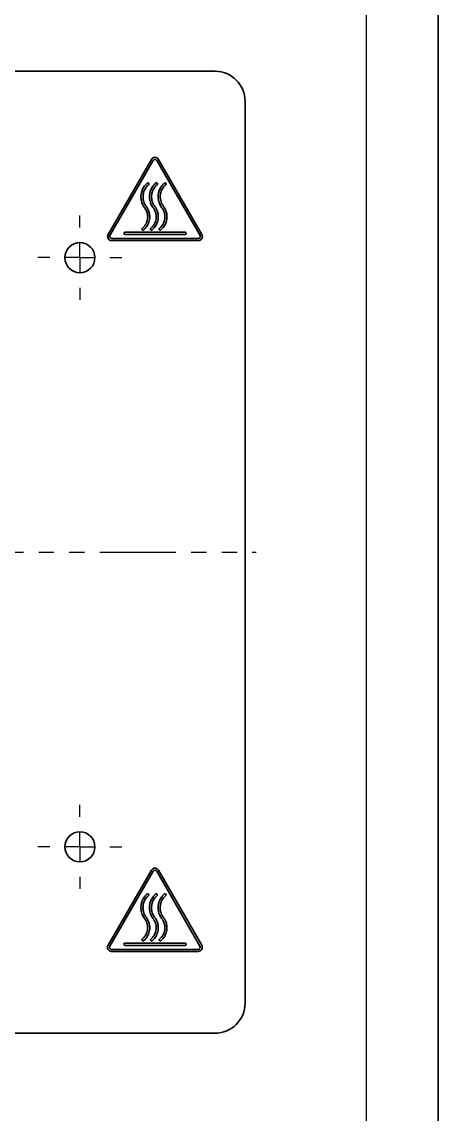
# Model space of a CAD drawing. Header units: millimetres. Extents: x 0 to 515, y -34 to 231.
# Drawn here: x 262.5 to 297.2, y 85.6 to 176.5 of the extents above; entities that cross this region are included whole.
import ezdxf

# ---------------------------------------------------------------- set-up
doc = ezdxf.new("R2010")
doc.units = ezdxf.units.MM
doc.linetypes.add('PHANTOM', pattern=[12.7, 6.35, -1.27, 1.27, -1.27, 1.27, -1.27])
doc.layers.add('FORMAT', color=7, linetype='Continuous', lineweight=35)
doc.layers.add('中心线层', color=1, linetype='PHANTOM')
doc.layers.add('轮廓实线层', color=7, linetype='Continuous')

# ---------------------------------------------------------------- blocks, each defined once
blk = doc.blocks.new('SW_CENTERMARKSYMBOL_7')
at = {"layer": '中心线层', "color": 0}
for p, q in [((0, 2.5), (0, 3.5)), ((0, 0), (0, 1.25)), ((-2.5, 0), (-3.5, 0)), ((0, 0), (-1.25, 0)), ((0, 0), (0, -1.25)), ((0, 0), (1.25, 0)), ((2.5, 0), (3.5, 0)), ((0, -2.5), (0, -3.5))]:
    blk.add_line(p, q, dxfattribs=at)
blk = doc.blocks.new('SW_CENTERMARKSYMBOL_8')
at = {"layer": '中心线层', "color": 0}
for p, q in [((0, 2.5), (0, 3.5)), ((0, 0), (0, 1.25)), ((-2.5, 0), (-3.5, 0)), ((0, 0), (-1.25, 0)), ((0, 0), (0, -1.25)), ((0, 0), (1.25, 0)), ((2.5, 0), (3.5, 0)), ((0, -2.5), (0, -3.5))]:
    blk.add_line(p, q, dxfattribs=at)
blk = doc.blocks.new('SW_CENTERMARKSYMBOL_9')
at = {"layer": '中心线层', "color": 0}
for p, q in [((0, 2.5), (0, 42.67)), ((0, 0), (0, 1.25)), ((-2.5, 0), (-45.354, 0)), ((0, 0), (-1.25, 0)), ((0, 0), (0, -1.25)), ((0, 0), (1.25, 0)), ((2.5, 0), (40.924, 0)), ((0, -2.5), (0, -44.435))]:
    blk.add_line(p, q, dxfattribs=at)

msp = doc.modelspace()

# ---------------------------------------------------------------- linework, layer by layer
at = {"color": 7, "linetype": 'Continuous', "lineweight": 35}
for p, q in [((203.6056, 172.3522), (278.6056, 172.3522)), ((281.1056, 169.8522), (281.1056, 94.8522)), ((273.3085, 165.0237), (269.705, 158.7822)), ((273.4571, 164.938), (269.8535, 158.6965)), ((277.3576, 158.6965), (273.7541, 164.938)), ((277.5062, 158.7822), (273.9026, 165.0237)), ((270.0021, 158.4392), (277.2091, 158.4392)), ((270.0021, 158.2677), (277.2091, 158.2677)), ((271.119, 158.9693), (276.1003, 158.9693)), ((276.1003, 158.7715), (271.119, 158.7715)), ((273.3045, 105.9066), (269.701, 99.6651)), ((273.453, 105.8208), (269.8495, 99.5793)), ((277.3536, 99.5793), (273.7501, 105.8208)), ((277.5021, 99.6651), (273.8986, 105.9066)), ((269.998, 99.3221), (277.2051, 99.3221)), ((269.998, 99.1506), (277.2051, 99.1506)), ((271.1149, 99.8522), (276.0962, 99.8522)), ((276.0962, 99.6543), (271.1149, 99.6543)), ((278.6056, 92.3522), (203.6056, 92.3522))]:
    msp.add_line(p, q, dxfattribs=at)
for centre in [(267.3556, 156.8522), (267.3556, 107.8522)]:
    msp.add_circle(centre, 1.25, dxfattribs=at)
for centre, radius, start, end in [((278.6056, 169.8522), 2.5, 0, 90), ((273.6056, 164.8522), 0.343, 30, 150), ((273.6056, 164.8522), 0.1715, 30, 150), ((273.0125, 162.9813), 0.0857, 313.081018, 133.082754), ((273.7215, 162.9813), 0.0858, 313.081018, 133.082754), ((274.4456, 162.9813), 0.0857, 313.081018, 133.082754), ((272.6122, 159.2292), 0.0857, 132.366804, 312.378138), ((273.3212, 159.2292), 0.0857, 132.366804, 312.378138), ((274.0453, 159.2292), 0.0857, 132.366804, 312.378138), ((270.0021, 158.6107), 0.343, 150, 270), ((270.0021, 158.6107), 0.1715, 150, 270), ((271.1172, 158.8704), 0.099, 88.941023, 271.058977), ((276.1003, 158.8704), 0.0989, 270, 90), ((277.2091, 158.6107), 0.343, 270, 30), ((277.2091, 158.6107), 0.1715, 270, 30), ((273.6015, 105.7351), 0.343, 30, 150), ((273.6015, 105.7351), 0.1715, 30, 150), ((273.0084, 103.8642), 0.0858, 313.081018, 133.082754), ((273.7174, 103.8642), 0.0858, 313.081018, 133.082754), ((274.4415, 103.8642), 0.0858, 313.081018, 133.082754), ((272.6082, 100.1121), 0.0857, 132.366804, 312.378138), ((273.3172, 100.1121), 0.0857, 132.366804, 312.378138), ((274.0413, 100.1121), 0.0857, 132.366804, 312.378138), ((269.998, 99.4936), 0.343, 150, 270), ((269.998, 99.4936), 0.1715, 150, 270), ((271.1131, 99.7533), 0.099, 88.941023, 271.058977), ((276.0962, 99.7533), 0.0989, 270, 90), ((277.2051, 99.4936), 0.343, 270, 30), ((277.2051, 99.4936), 0.1715, 270, 30), ((278.6056, 94.8522), 2.5, 270, 0)]:
    msp.add_arc(centre, radius, start, end, dxfattribs=at)
for points, knots in [([(272.9539, 163.0439), (272.9242, 163.0162), (272.8693, 162.9649), (272.7959, 162.8871), (272.7159, 162.7866), (272.6611, 162.7018), (272.5976, 162.5901), (272.5593, 162.5146), (272.5142, 162.3985), (272.4895, 162.3106), (272.4587, 162.1637), (272.4402, 162.0261), (272.4374, 161.8281), (272.4538, 161.6854), (272.4909, 161.5125), (272.5246, 161.4014), (272.5819, 161.2655), (272.6417, 161.1537), (272.723, 161.0301), (272.794, 160.9307), (272.8491, 160.8461), (272.8869, 160.7707), (272.9231, 160.6756), (272.9487, 160.6023), (272.9719, 160.5176), (272.9847, 160.4472), (272.9974, 160.3357), (273.0047, 160.212), (272.9902, 160.0432), (272.9421, 159.8571), (272.8671, 159.6803), (272.7754, 159.5221), (272.6887, 159.418), (272.6103, 159.3436), (272.573, 159.3095), (272.5544, 159.2926)], [0, 0, 0, 0, 0.709084, 1.2532067, 1.624114, 2.6380328, 2.8371185, 3.6788211, 3.9394998, 4.6648284, 5.0481898, 6.332265, 6.8492574, 8.0713592, 8.5376636, 9.6341262, 9.8655171, 10.7527327, 11.5914209, 12.2374937, 12.8693557, 13.6194489, 14.07721, 14.8274719, 15.0638622, 15.9244448, 16.2796785, 17.1967828, 18.3876722, 19.717998, 21.011886, 22.1066878, 23.3564903, 23.7983526, 24.2401783, 24.2401783, 24.2401783, 24.2401783]), ([(273.0711, 162.9187), (273.0194, 162.8703), (272.9533, 162.8086), (272.8552, 162.6868), (272.7724, 162.5576), (272.6837, 162.3808), (272.6275, 162.1539), (272.5978, 161.8916), (272.6369, 161.617), (272.7187, 161.356), (272.8508, 161.142), (272.9793, 160.969), (273.0438, 160.8407), (273.0881, 160.7243), (273.1378, 160.5809), (273.1648, 160.4048), (273.1767, 160.2179), (273.1615, 160.0234), (273.1085, 159.8117), (273.0254, 159.6121), (272.9204, 159.4286), (272.8148, 159.3008), (272.725, 159.2161), (272.6867, 159.1811), (272.67, 159.1659)], [0, 0, 0, 0, 0.05096443, 0.06511587, 0.11273414, 0.16147867, 0.20703963, 0.28072904, 0.35048051, 0.40559739, 0.47695097, 0.53052893, 0.5610222, 0.58015632, 0.62036245, 0.67031951, 0.70810011, 0.75539553, 0.81041743, 0.86485182, 0.91093181, 0.96254053, 0.98371767, 0.99999742, 0.99999742, 0.99999742, 0.99999742]), ([(273.6629, 163.0439), (273.6332, 163.0162), (273.5783, 162.9649), (273.5049, 162.8871), (273.4249, 162.7866), (273.3701, 162.7018), (273.3065, 162.5901), (273.2683, 162.5146), (273.2232, 162.3985), (273.1985, 162.3106), (273.1677, 162.1637), (273.1492, 162.0261), (273.1464, 161.8281), (273.1628, 161.6854), (273.1999, 161.5125), (273.2336, 161.4014), (273.2909, 161.2655), (273.3507, 161.1537), (273.432, 161.0301), (273.503, 160.9307), (273.5581, 160.8461), (273.5959, 160.7707), (273.6321, 160.6756), (273.6577, 160.6023), (273.6809, 160.5176), (273.6937, 160.4472), (273.7064, 160.3357), (273.7137, 160.212), (273.6992, 160.0432), (273.6511, 159.8571), (273.5761, 159.6803), (273.4844, 159.5221), (273.3977, 159.418), (273.3193, 159.3436), (273.282, 159.3095), (273.2634, 159.2926)], [0, 0, 0, 0, 0.709084, 1.2532067, 1.624114, 2.6380328, 2.8371185, 3.6788211, 3.9394998, 4.6648284, 5.0481898, 6.332265, 6.8492574, 8.0713592, 8.5376636, 9.6341262, 9.8655171, 10.7527327, 11.5914209, 12.2374937, 12.8693557, 13.6194489, 14.07721, 14.8274719, 15.0638622, 15.9244448, 16.2796785, 17.1967828, 18.3876722, 19.717998, 21.011886, 22.1066878, 23.3564903, 23.7983526, 24.2401783, 24.2401783, 24.2401783, 24.2401783]), ([(273.7801, 162.9187), (273.7284, 162.8703), (273.6623, 162.8086), (273.5642, 162.6868), (273.4814, 162.5576), (273.3927, 162.3808), (273.3365, 162.1539), (273.3068, 161.8916), (273.3459, 161.617), (273.4277, 161.356), (273.5598, 161.142), (273.6883, 160.969), (273.7528, 160.8407), (273.7971, 160.7243), (273.8468, 160.5809), (273.8737, 160.4048), (273.8857, 160.2179), (273.8705, 160.0234), (273.8175, 159.8117), (273.7344, 159.6121), (273.6294, 159.4286), (273.5238, 159.3008), (273.434, 159.2161), (273.3957, 159.1811), (273.379, 159.1659)], [0, 0, 0, 0, 0.05096443, 0.06511587, 0.11273414, 0.16147867, 0.20703963, 0.28072904, 0.35048051, 0.40559739, 0.47695097, 0.53052893, 0.5610222, 0.58015632, 0.62036245, 0.67031951, 0.70810011, 0.75539553, 0.81041743, 0.86485182, 0.91093181, 0.96254053, 0.98371767, 0.99999742, 0.99999742, 0.99999742, 0.99999742]), ([(274.387, 163.0439), (274.3573, 163.0162), (274.3023, 162.9649), (274.229, 162.8871), (274.149, 162.7866), (274.0942, 162.7018), (274.0306, 162.5901), (273.9924, 162.5146), (273.9473, 162.3985), (273.9226, 162.3106), (273.8918, 162.1637), (273.8733, 162.0261), (273.8705, 161.8281), (273.8869, 161.6854), (273.924, 161.5125), (273.9577, 161.4014), (274.015, 161.2655), (274.0748, 161.1537), (274.1561, 161.0301), (274.2271, 160.9307), (274.2822, 160.8461), (274.32, 160.7707), (274.3562, 160.6756), (274.3818, 160.6023), (274.405, 160.5176), (274.4177, 160.4472), (274.4305, 160.3357), (274.4378, 160.212), (274.4233, 160.0432), (274.3751, 159.8571), (274.3002, 159.6803), (274.2085, 159.5221), (274.1218, 159.418), (274.0434, 159.3436), (274.0061, 159.3095), (273.9875, 159.2926)], [0, 0, 0, 0, 0.709084, 1.2532067, 1.624114, 2.6380328, 2.8371185, 3.6788211, 3.9394998, 4.6648284, 5.0481898, 6.332265, 6.8492574, 8.0713592, 8.5376636, 9.6341262, 9.8655171, 10.7527327, 11.5914209, 12.2374937, 12.8693557, 13.6194489, 14.07721, 14.8274719, 15.0638622, 15.9244448, 16.2796785, 17.1967828, 18.3876722, 19.717998, 21.011886, 22.1066878, 23.3564903, 23.7983526, 24.2401783, 24.2401783, 24.2401783, 24.2401783]), ([(274.5041, 162.9187), (274.4524, 162.8703), (274.3864, 162.8086), (274.2883, 162.6868), (274.2055, 162.5576), (274.1168, 162.3808), (274.0606, 162.1539), (274.0309, 161.8916), (274.07, 161.617), (274.1517, 161.356), (274.2839, 161.142), (274.4123, 160.969), (274.4769, 160.8407), (274.5212, 160.7243), (274.5709, 160.5809), (274.5978, 160.4048), (274.6098, 160.2179), (274.5946, 160.0234), (274.5416, 159.8117), (274.4585, 159.6121), (274.3535, 159.4286), (274.2479, 159.3008), (274.1581, 159.2161), (274.1198, 159.1811), (274.1031, 159.1659)], [0, 0, 0, 0, 0.05096443, 0.06511587, 0.11273414, 0.16147867, 0.20703963, 0.28072904, 0.35048051, 0.40559739, 0.47695097, 0.53052893, 0.5610222, 0.58015632, 0.62036245, 0.67031951, 0.70810011, 0.75539553, 0.81041743, 0.86485182, 0.91093181, 0.96254053, 0.98371767, 0.99999742, 0.99999742, 0.99999742, 0.99999742]), ([(272.9499, 103.9268), (272.9202, 103.8991), (272.8652, 103.8478), (272.7919, 103.7699), (272.7118, 103.6695), (272.6571, 103.5847), (272.5935, 103.473), (272.5553, 103.3975), (272.5102, 103.2814), (272.4855, 103.1935), (272.4546, 103.0465), (272.4361, 102.909), (272.4334, 102.711), (272.4498, 102.5683), (272.4869, 102.3954), (272.5206, 102.2843), (272.5779, 102.1484), (272.6376, 102.0366), (272.719, 101.9129), (272.7899, 101.8136), (272.8451, 101.729), (272.8829, 101.6535), (272.919, 101.5585), (272.9447, 101.4851), (272.9678, 101.4005), (272.9806, 101.3301), (272.9934, 101.2185), (273.0007, 101.0948), (272.9861, 100.9261), (272.938, 100.74), (272.8631, 100.5632), (272.7713, 100.405), (272.6847, 100.3009), (272.6063, 100.2264), (272.5689, 100.1924), (272.5504, 100.1755)], [0, 0, 0, 0, 0.709084, 1.2532067, 1.624114, 2.6380328, 2.8371185, 3.6788211, 3.9394998, 4.6648284, 5.0481898, 6.332265, 6.8492574, 8.0713592, 8.5376636, 9.6341262, 9.8655171, 10.7527327, 11.5914209, 12.2374937, 12.8693557, 13.6194489, 14.07721, 14.8274719, 15.0638622, 15.9244448, 16.2796785, 17.1967828, 18.3876722, 19.717998, 21.011886, 22.1066878, 23.3564903, 23.7983526, 24.2401783, 24.2401783, 24.2401783, 24.2401783]), ([(273.067, 103.8015), (273.0153, 103.7532), (272.9493, 103.6914), (272.8512, 103.5697), (272.7683, 103.4405), (272.6797, 103.2636), (272.6235, 103.0367), (272.5938, 102.7744), (272.6329, 102.4998), (272.7146, 102.2388), (272.8468, 102.0249), (272.9752, 101.8518), (273.0397, 101.7235), (273.084, 101.6072), (273.1338, 101.4637), (273.1607, 101.2876), (273.1727, 101.1007), (273.1574, 100.9063), (273.1044, 100.6946), (273.0213, 100.495), (272.9163, 100.3115), (272.8108, 100.1837), (272.721, 100.099), (272.6827, 100.064), (272.666, 100.0488)], [0, 0, 0, 0, 0.05096443, 0.06511587, 0.11273414, 0.16147867, 0.20703963, 0.28072904, 0.35048051, 0.40559739, 0.47695097, 0.53052893, 0.5610222, 0.58015632, 0.62036245, 0.67031951, 0.70810011, 0.75539553, 0.81041743, 0.86485182, 0.91093181, 0.96254053, 0.98371767, 0.99999742, 0.99999742, 0.99999742, 0.99999742]), ([(273.6589, 103.9268), (273.6292, 103.8991), (273.5742, 103.8478), (273.5009, 103.7699), (273.4208, 103.6695), (273.3661, 103.5847), (273.3025, 103.473), (273.2643, 103.3975), (273.2192, 103.2814), (273.1945, 103.1935), (273.1636, 103.0465), (273.1451, 102.909), (273.1424, 102.711), (273.1588, 102.5683), (273.1959, 102.3954), (273.2296, 102.2843), (273.2869, 102.1484), (273.3466, 102.0366), (273.428, 101.9129), (273.4989, 101.8136), (273.5541, 101.729), (273.5919, 101.6535), (273.628, 101.5585), (273.6537, 101.4851), (273.6768, 101.4005), (273.6896, 101.3301), (273.7024, 101.2185), (273.7097, 101.0948), (273.6951, 100.9261), (273.647, 100.74), (273.5721, 100.5632), (273.4803, 100.405), (273.3937, 100.3009), (273.3153, 100.2264), (273.2779, 100.1924), (273.2594, 100.1755)], [0, 0, 0, 0, 0.709084, 1.2532067, 1.624114, 2.6380328, 2.8371185, 3.6788211, 3.9394998, 4.6648284, 5.0481898, 6.332265, 6.8492574, 8.0713592, 8.5376636, 9.6341262, 9.8655171, 10.7527327, 11.5914209, 12.2374937, 12.8693557, 13.6194489, 14.07721, 14.8274719, 15.0638622, 15.9244448, 16.2796785, 17.1967828, 18.3876722, 19.717998, 21.011886, 22.1066878, 23.3564903, 23.7983526, 24.2401783, 24.2401783, 24.2401783, 24.2401783]), ([(273.776, 103.8015), (273.7243, 103.7532), (273.6583, 103.6914), (273.5602, 103.5697), (273.4773, 103.4405), (273.3887, 103.2636), (273.3325, 103.0367), (273.3028, 102.7744), (273.3419, 102.4998), (273.4236, 102.2388), (273.5558, 102.0249), (273.6842, 101.8518), (273.7487, 101.7235), (273.793, 101.6072), (273.8428, 101.4637), (273.8697, 101.2876), (273.8817, 101.1007), (273.8664, 100.9063), (273.8134, 100.6946), (273.7303, 100.495), (273.6253, 100.3115), (273.5198, 100.1837), (273.43, 100.099), (273.3917, 100.064), (273.375, 100.0488)], [0, 0, 0, 0, 0.05096443, 0.06511587, 0.11273414, 0.16147867, 0.20703963, 0.28072904, 0.35048051, 0.40559739, 0.47695097, 0.53052893, 0.5610222, 0.58015632, 0.62036245, 0.67031951, 0.70810011, 0.75539553, 0.81041743, 0.86485182, 0.91093181, 0.96254053, 0.98371767, 0.99999742, 0.99999742, 0.99999742, 0.99999742]), ([(274.383, 103.9268), (274.3533, 103.8991), (274.2983, 103.8478), (274.225, 103.7699), (274.1449, 103.6695), (274.0902, 103.5847), (274.0266, 103.473), (273.9884, 103.3975), (273.9432, 103.2814), (273.9186, 103.1935), (273.8877, 103.0465), (273.8692, 102.909), (273.8665, 102.711), (273.8829, 102.5683), (273.92, 102.3954), (273.9537, 102.2843), (274.011, 102.1484), (274.0707, 102.0366), (274.1521, 101.9129), (274.223, 101.8136), (274.2781, 101.729), (274.316, 101.6535), (274.3521, 101.5585), (274.3778, 101.4851), (274.4009, 101.4005), (274.4137, 101.3301), (274.4264, 101.2185), (274.4338, 101.0948), (274.4192, 100.9261), (274.3711, 100.74), (274.2962, 100.5632), (274.2044, 100.405), (274.1178, 100.3009), (274.0394, 100.2264), (274.002, 100.1924), (273.9835, 100.1755)], [0, 0, 0, 0, 0.709084, 1.2532067, 1.624114, 2.6380328, 2.8371185, 3.6788211, 3.9394998, 4.6648284, 5.0481898, 6.332265, 6.8492574, 8.0713592, 8.5376636, 9.6341262, 9.8655171, 10.7527327, 11.5914209, 12.2374937, 12.8693557, 13.6194489, 14.07721, 14.8274719, 15.0638622, 15.9244448, 16.2796785, 17.1967828, 18.3876722, 19.717998, 21.011886, 22.1066878, 23.3564903, 23.7983526, 24.2401783, 24.2401783, 24.2401783, 24.2401783]), ([(274.5001, 103.8015), (274.4484, 103.7532), (274.3824, 103.6914), (274.2842, 103.5697), (274.2014, 103.4405), (274.1127, 103.2636), (274.0566, 103.0367), (274.0269, 102.7744), (274.066, 102.4998), (274.1477, 102.2388), (274.2799, 102.0249), (274.4083, 101.8518), (274.4728, 101.7235), (274.5171, 101.6072), (274.5669, 101.4637), (274.5938, 101.2876), (274.6057, 101.1007), (274.5905, 100.9063), (274.5375, 100.6946), (274.4544, 100.495), (274.3494, 100.3115), (274.2439, 100.1837), (274.1541, 100.099), (274.1157, 100.064), (274.0991, 100.0488)], [0, 0, 0, 0, 0.05096443, 0.06511587, 0.11273414, 0.16147867, 0.20703963, 0.28072904, 0.35048051, 0.40559739, 0.47695097, 0.53052893, 0.5610222, 0.58015632, 0.62036245, 0.67031951, 0.70810011, 0.75539553, 0.81041743, 0.86485182, 0.91093181, 0.96254053, 0.98371767, 0.99999742, 0.99999742, 0.99999742, 0.99999742])]:
    msp.add_open_spline(points, degree=3, knots=knots, dxfattribs=at)
at = {"layer": 'FORMAT'}
msp.add_line((297.1856, 209.9508), (297.1856, -0.0492), dxfattribs=at)
at = {"layer": '轮廓实线层'}
msp.add_line((291.1856, 205.4508), (291.1856, 5.4508), dxfattribs=at)

# ---------------------------------------------------------------- block references
at = {"layer": '中心线层'}
for name, p in [('SW_CENTERMARKSYMBOL_9', (241.1056, 132.3522)), ('SW_CENTERMARKSYMBOL_7', (267.3556, 156.8522)), ('SW_CENTERMARKSYMBOL_8', (267.3556, 107.8522))]:
    msp.add_blockref(name, p, dxfattribs=at)

doc.saveas('drawing.dxf')
